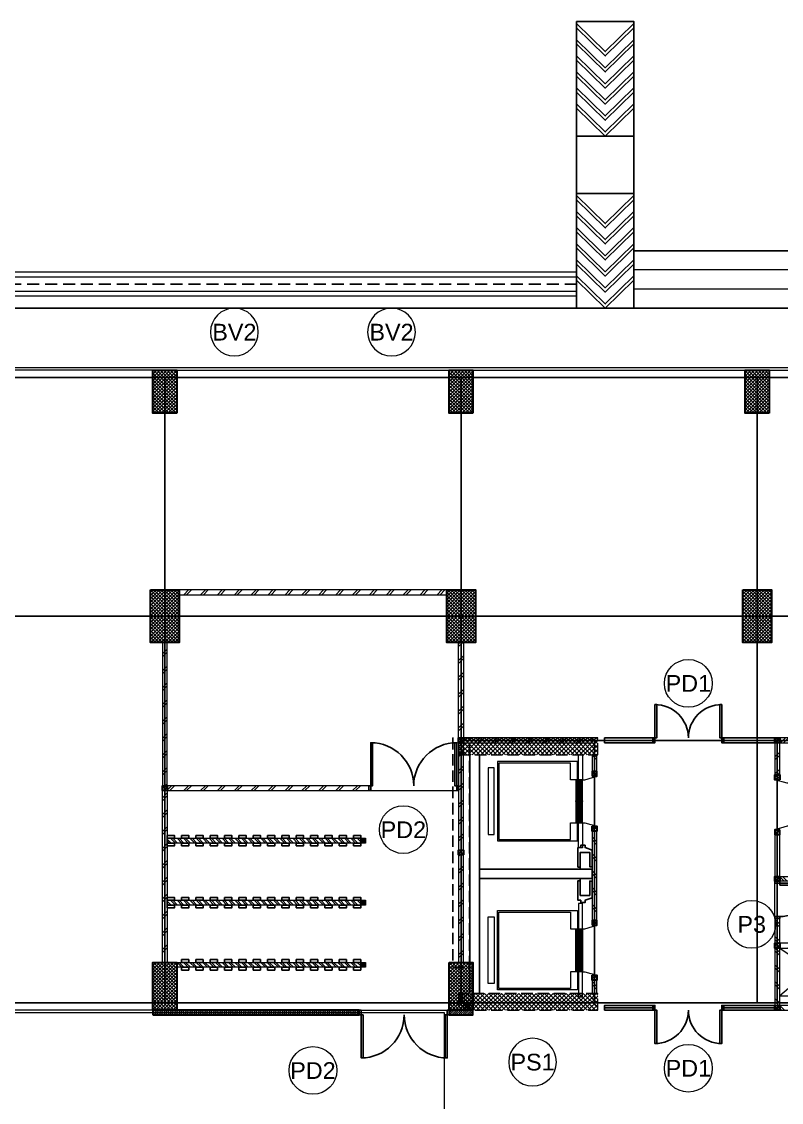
# Model space of a CAD drawing. Header units: millimetres. Extents: x -108 to 357, y -17 to 192.
# Drawn here: x 14.6 to 30.5, y 40.82 to 63.45 of the extents above; entities that cross this region are included whole.
import ezdxf
from ezdxf.enums import TextEntityAlignment as Align

# ---------------------------------------------------------------- set-up
doc = ezdxf.new("R2010")
doc.units = ezdxf.units.MM
doc.linetypes.add('$0$HIDDEN', pattern=[0.375, 0.25, -0.125])
doc.linetypes.add('ACAD_ISO02W100', pattern=[15, 12, -3])
doc.layers.get('defpoints').update_dxf_attribs({"color": 1})
for name, color, linetype in [('AR_BETON', 150, 'Continuous'), ('Kusen', 30, 'Continuous'), ('LANTAI', 57, 'Continuous'), ('pvc', 12, 'Continuous')]:
    doc.layers.add(name, color=color, linetype=linetype)
for name, color, linetype, lineweight in [('ars', 11, 'Continuous', 0), ('ars @ 1', 11, 'Continuous', 0), ('ARSIR @ 1', 31, 'Continuous', 5), ('ARSIR KOLOM @ 1', 8, 'Continuous', 13), ('DINDING', 71, 'Continuous', 20), ('KACA', 151, 'Continuous', 5), ('KOL', 1, 'Continuous', 30), ('KOLOM', 4, 'Continuous', 9), ('lan', 7, 'Continuous', 15), ('LIFT', 15, 'Continuous', 15), ('NOT', 7, 'Continuous', 20), ('SANITAIR', 15, 'Continuous', 9), ('tem', 5, 'Continuous', 20), ('u', 6, 'Continuous', 20)]:
    doc.layers.add(name, color=color, linetype=linetype, lineweight=lineweight)
doc.layers.add('as', color=1, linetype='Continuous', plot=False)
doc.layers.add('POLYLINE TPAK', color=4, linetype='Continuous', lineweight=20, plot=False)
doc.styles.add('S', font='simplex', dxfattribs={"width": 0.75})
doc.styles.get("Standard").update_dxf_attribs({"font": 'arial.ttf'})
pattern_1 = [(45, (0, -5), (-0.03535534, 0.03535534), []), (135, (0, -5), (-0.03535534, -0.03535534), [])]

# ---------------------------------------------------------------- blocks, each defined once
blk = doc.blocks.new('NAV')
blk.add_circle((0, -0.4), 0.4)
at = {"style": 'S', "width": 0.75, "flags": 4}
blk.add_attdef('AV', text='', height=0.3, dxfattribs=at).set_placement((0, -0.4), align=Align.MIDDLE)
blk = doc.blocks.new('k1')
at = {"layer": 'ars'}
h = blk.add_hatch(dxfattribs=at)
h.set_pattern_fill('_USER', color=256, scale=0.05, angle=45, double=1, pattern_type=0)
h.set_pattern_definition(pattern_1)
h.paths.add_polyline_path([(-0.3, -0.55), (0.3, -0.55), (0.3, 0.55), (-0.3, 0.55)])
at = {"layer": 'KOL'}
blk.add_lwpolyline([(-0.3, -0.55), (0.3, -0.55), (0.3, 0.55), (-0.3, 0.55)], close=True, dxfattribs=at)
blk = doc.blocks.new('k2')
at = {"layer": 'ars'}
h = blk.add_hatch(dxfattribs=at)
h.set_pattern_fill('_USER', color=256, scale=0.05, angle=45, double=1, pattern_type=0)
h.set_pattern_definition(pattern_1)
h.paths.add_polyline_path([(-0.25, -0.5), (0.25, -0.5), (0.25, 0.5), (-0.25, 0.5)])
at = {"layer": 'KOL'}
blk.add_lwpolyline([(-0.25, -0.5), (0.25, -0.5), (0.25, 0.5), (-0.25, 0.5)], close=True, dxfattribs=at)
blk = doc.blocks.new('k3')
at = {"layer": 'ars'}
h = blk.add_hatch(dxfattribs=at)
h.set_pattern_fill('_USER', color=256, scale=0.05, angle=45, double=1, pattern_type=0)
h.set_pattern_definition([(45, (0, -5.05), (-0.03535534, 0.03535534), []), (135, (0, -5.05), (-0.03535534, -0.03535534), [])])
h.paths.add_polyline_path([(-0.25, -0.45), (0.25, -0.45), (0.25, 0.45), (-0.25, 0.45)])
at = {"layer": 'KOL'}
blk.add_lwpolyline([(-0.25, -0.45), (0.25, -0.45), (0.25, 0.45), (-0.25, 0.45)], close=True, dxfattribs=at)
blk = doc.blocks.new('P-70-DOBLE')
at = {"layer": 'Kusen'}
for points in [[(102.301, -17.94), (102.341, -17.94), (102.341, -18.04), (102.301, -18.04)], [(102.341, -18.04), (102.381, -18.04), (102.381, -18.74), (102.341, -18.74)], [(103.741, -18.04), (103.701, -18.04), (103.701, -18.74), (103.741, -18.74)], [(103.781, -17.94), (103.741, -17.94), (103.741, -18.04), (103.781, -18.04)]]:
    blk.add_lwpolyline(points, close=True, dxfattribs=at)
for centre, start, end in [((102.341, -18.04), 270, 360), ((103.741, -18.04), 180, 270)]:
    blk.add_arc(centre, 0.7, start, end, dxfattribs=at)
blk = doc.blocks.new('K 10.10')
at = {"layer": 'ars'}
h = blk.add_hatch(dxfattribs=at)
h.set_pattern_fill('_USER', color=256, scale=0.05, angle=45, double=1, pattern_type=0)
h.set_pattern_definition([(45, (0, 0), (-0.035355339, 0.035355339), []), (135, (0, 0), (-0.035355339, -0.035355339), [])])
h.paths.add_polyline_path([(1560.538, 1380.407), (1560.638, 1380.407), (1560.638, 1380.507), (1560.538, 1380.507)])
at = {"layer": 'KOL'}
blk.add_lwpolyline([(1560.538, 1380.407), (1560.638, 1380.407), (1560.638, 1380.507), (1560.538, 1380.507)], close=True, dxfattribs=at)
blk = doc.blocks.new('KLOPRAK-10')
at = {"layer": 'ARSIR KOLOM @ 1'}
blk.add_hatch(color=256, dxfattribs=at).paths.add_polyline_path([(390.015, -20.575), (390.115, -20.575), (390.115, -20.475), (390.015, -20.475)])
at = {"layer": 'as'}
blk.add_line((390.115, -20.475), (390.015, -20.575), dxfattribs=at)
blk.add_lwpolyline([(390.015, -20.475), (390.115, -20.575)], dxfattribs=at)
at = {"layer": 'KOLOM'}
blk.add_lwpolyline([(390.015, -20.575), (390.115, -20.575), (390.115, -20.475), (390.015, -20.475)], close=True, dxfattribs=at)
blk = doc.blocks.new('LIFT PENUMPANG')
at = {"layer": 'LIFT'}
for points in [[(-0.705, 1.955), (-0.705, 1.83), (0.695, 1.83), (0.695, 1.955)], [(-0.835, 1.765), (-0.835, 0.085), (0.825, 0.085), (0.825, 1.765)], [(-0.805, 1.735), (-0.805, 0.235), (-0.455, 0.235), (-0.455, 0.085), (0.445, 0.085), (0.445, 0.235), (0.795, 0.235), (0.795, 1.735)], [(-0.455, 0.085), (0.445, 0.085), (0.445, 0.125), (-0.455, 0.125)], [(-0.455, 0.105), (0.445, 0.105), (0.445, 0.125), (-0.455, 0.125)], [(-0.455, 0.025), (0.445, 0.025), (0.445, 0.065), (-0.455, 0.065)], [(-0.455, 0.045), (0.445, 0.045), (0.445, 0.065), (-0.455, 0.065)], [(-0.455, -0.02), (0.445, -0.02), (0.445, 0.02), (-0.455, 0.02)], [(-0.455, 0), (0.445, 0), (0.445, 0.02), (-0.455, 0.02)], [(-0.01, 0.125), (0, 0.125), (0, 0.085), (-0.01, 0.085)], [(-0.01, 0.065), (0, 0.065), (0, 0.025), (-0.01, 0.025)], [(-0.01, 0.02), (0, 0.02), (0, -0.02), (-0.01, -0.02)]]:
    blk.add_lwpolyline(points, close=True, dxfattribs=at)
for points in [[(-0.455, -0.02), (-0.98, -0.02), (-0.98, 0.065), (0.97, 0.065), (0.97, -0.02), (0.445, -0.02)], [(-0.455, -0.02), (-0.455, -0.065), (-0.53, -0.32)], [(0.445, -0.02), (0.445, -0.065), (0.52, -0.32)]]:
    blk.add_lwpolyline(points, dxfattribs=at)
at = {"layer": 'KOLOM', "extrusion": (0, 0, -1), "zscale": -1, "rotation": 270}
blk.add_blockref('K 10.10', (-1379.877, 1560.318), dxfattribs=at)
at = {"layer": 'KOLOM', "extrusion": (0, 0, -1), "xscale": -1, "zscale": -1, "rotation": 90}
blk.add_blockref('K 10.10', (1379.887, 1560.318), dxfattribs=at)
blk = doc.blocks.new('P.60')
at = {"layer": 'Kusen'}
for points in [[(1472.835, 997.535), (1472.875, 997.535), (1472.875, 997.435), (1472.835, 997.435)], [(1472.875, 996.885), (1472.915, 996.885), (1472.915, 997.435), (1472.875, 997.435)], [(1473.475, 997.535), (1473.515, 997.535), (1473.515, 997.435), (1473.475, 997.435)]]:
    blk.add_lwpolyline(points, close=True, dxfattribs=at)
blk.add_arc((1472.895, 997.466), 0.581, 268.0266, 356.9943, dxfattribs=at)
blk = doc.blocks.new('LIFT TENGAH')
at = {"layer": 'ars'}
h = blk.add_hatch(dxfattribs=at)
h.set_pattern_fill('TEMBOK', color=256, scale=0.25)
h.set_pattern_definition([(45, (1.7978, -8.52464), (-0.1767767, 0.1767767), []), (45, (1.8603, -8.52464), (-0.1767767, 0.1767767), [])])
h.paths.add_polyline_path([(4.185, 5.6), (3.81, 5.6), (3.81, 5.7), (4.185, 5.7)])
h = blk.add_hatch(dxfattribs=at)
h.set_pattern_fill('TEMBOK', color=256, scale=0.25)
h.set_pattern_definition([(45, (3.0728, -8.52464), (-0.1767767, 0.1767767), []), (45, (3.1353, -8.52464), (-0.1767767, 0.1767767), [])])
h.paths.add_polyline_path([(5.395, 5.6), (5.085, 5.6), (5.085, 5.7), (5.395, 5.7)])
h = blk.add_hatch(dxfattribs=at)
h.set_pattern_fill('TEMBOK', color=256, scale=0.25)
h.set_pattern_definition([(45, (3.9628, -8.52464), (-0.1767767, 0.1767767), []), (45, (4.0253, -8.52464), (-0.1767767, 0.1767767), [])])
h.paths.add_polyline_path([(6.285, 5.6), (6.075, 5.6), (6.075, 5.7), (6.285, 5.7)])
h = blk.add_hatch(dxfattribs=at)
h.set_pattern_fill('TEMBOK', color=256, scale=0.25)
h.set_pattern_definition([(45, (25.7678, -10.47464), (-0.1767767, 0.1767767), []), (45, (25.8303, -10.47464), (-0.1767767, 0.1767767), [])])
h.paths.add_polyline_path([(-0.115, 5.07), (-0.015, 5.07), (-0.015, 5.6), (-0.115, 5.6)])
h = blk.add_hatch(dxfattribs=at)
h.set_pattern_fill('TEMBOK', color=256, scale=0.25)
h.set_pattern_definition([(45, (29.5928, -10.47464), (-0.1767767, 0.1767767), []), (45, (29.6553, -10.47464), (-0.1767767, 0.1767767), [])])
h.paths.add_polyline_path([(3.71, 4.4), (3.81, 4.4), (3.81, 5.6), (3.71, 5.6)])
h = blk.add_hatch(dxfattribs=at)
h.set_pattern_fill('TEMBOK', color=256, scale=0.25)
h.set_pattern_definition([(45, (-33.865, -7.775), (-0.1767767, 0.1767767), []), (45, (-33.8025, -7.775), (-0.1767767, 0.1767767), [])])
h.paths.add_polyline_path([(6.285, 5.6), (6.385, 5.6), (6.385, 5.1), (6.285, 5.1)])
h = blk.add_hatch(dxfattribs=at)
h.set_pattern_fill('TEMBOK', color=256, scale=0.25)
h.set_pattern_definition([(45, (30.8678, -10.87464), (-0.1767767, 0.1767767), []), (45, (30.9303, -10.87464), (-0.1767767, 0.1767767), [])])
h.paths.add_polyline_path([(4.985, 4.4), (5.085, 4.4), (5.085, 5.2), (4.985, 5.2)])
h = blk.add_hatch(dxfattribs=at)
h.set_pattern_fill('TEMBOK', color=256, scale=0.25)
h.set_pattern_definition([(45, (-0.87266, -7.475), (-0.1767767, 0.1767767), []), (45, (-0.81016, -7.475), (-0.1767767, 0.1767767), [])])
h.paths.add_polyline_path([(6.385, 3.2), (6.385, 5), (6.285, 5), (6.285, 3.2)])
h = blk.add_hatch(dxfattribs=at)
h.set_pattern_fill('TEMBOK', color=256, scale=0.25)
h.set_pattern_definition([(45, (29.5928, -11.77464), (-0.1767767, 0.1767767), []), (45, (29.6553, -11.77464), (-0.1767767, 0.1767767), [])])
h.paths.add_polyline_path([(3.71, 3.78), (3.81, 3.78), (3.81, 4.3), (3.71, 4.3)])
h = blk.add_hatch(dxfattribs=at)
h.set_pattern_fill('TEMBOK', color=256, scale=0.25)
h.set_pattern_definition([(315, (-4.09, 47.955), (-0.1767767, -0.1767767), []), (315, (-4.0275, 47.955), (-0.1767767, -0.1767767), [])])
h.paths.add_polyline_path([(3.81, 4.4), (3.81, 4.3), (4.305, 4.3), (4.305, 4.4)])
h = blk.add_hatch(dxfattribs=at)
h.set_pattern_fill('TEMBOK', color=256, scale=0.25)
h.set_pattern_definition([(315, (-2.11, 47.955), (-0.1767767, -0.1767767), []), (315, (-2.0475, 47.955), (-0.1767767, -0.1767767), [])])
h.paths.add_polyline_path([(6.285, 4.3), (5.085, 4.3), (5.085, 4.4), (6.285, 4.4)])
h = blk.add_hatch(dxfattribs=at)
h.set_pattern_fill('TEMBOK', color=256, scale=0.25)
h.set_pattern_definition([(45, (25.7678, -13.14964), (-0.1767767, 0.1767767), []), (45, (25.8303, -13.14964), (-0.1767767, 0.1767767), [])])
h.paths.add_polyline_path([(-0.115, 1.875), (-0.015, 1.875), (-0.015, 3.82), (-0.115, 3.82)])
h = blk.add_hatch(dxfattribs=at)
h.set_pattern_fill('TEMBOK', color=256, scale=0.25)
h.set_pattern_definition([(45, (25.7678, -14.92464), (-0.1767767, 0.1767767), []), (45, (25.8303, -14.92464), (-0.1767767, 0.1767767), [])])
h.paths.add_polyline_path([(-0.115, 0.35), (-0.015, 0.35), (-0.015, 0.625), (-0.115, 0.625)])
at = {"layer": 'ars @ 1'}
h = blk.add_hatch(dxfattribs=at)
h.set_pattern_fill('TEMBOK', color=256, scale=0.25)
h.set_pattern_definition([(45, (1555.54661, -439.5552), (-0.176776695, 0.176776695), []), (45, (1555.60911, -439.5552), (-0.176776695, 0.176776695), [])])
h.paths.add_polyline_path([(3.81, 3), (3.81, 2.9), (6.285, 2.9), (6.285, 3)])
h = blk.add_hatch(dxfattribs=at)
h.set_pattern_fill('TEMBOK', color=256, scale=0.25)
h.set_pattern_definition([(45, (1555.45412, -401.6752), (-0.176776695, 0.176776695), []), (45, (1555.51662, -401.6752), (-0.176776695, 0.176776695), [])])
h.paths.add_polyline_path([(6.285, 0.1), (6.385, 0.1), (6.385, 2.4), (6.285, 2.4)])
h = blk.add_hatch(dxfattribs=at)
h.set_pattern_fill('TEMBOK', color=256, scale=0.25)
h.set_pattern_definition([(315, (1555.01661, 442.5552), (-0.176776695, -0.176776695), []), (315, (1555.07911, 442.5552), (-0.176776695, -0.176776695), [])])
h.paths.add_polyline_path([(3.81, 0.1), (3.71, 0.1), (3.71, 0.775), (3.81, 0.775)])
h = blk.add_hatch(dxfattribs=at)
h.set_pattern_fill('TEMBOK', color=256, scale=0.25)
h.set_pattern_definition([(315, (1555.54661, 442.5552), (-0.176776695, -0.176776695), []), (315, (1555.60911, 442.5552), (-0.176776695, -0.176776695), [])])
h.paths.add_polyline_path([(4.088, 0), (4.088, 0.1), (3.81, 0.1), (3.81, 0)])
at = {"layer": 'KOLOM'}
h = blk.add_hatch(dxfattribs=at)
h.set_pattern_fill('ANSI37', color=256, scale=0.02, style=0)
h.set_pattern_definition([(45, (244.1281, -148.2583), (-0.04490128, 0.04490128), []), (135, (244.1281, -148.2583), (-0.04490128, -0.04490128), [])])
h.paths.add_polyline_path([(0, 5.35), (0, 5.7), (-2.91, 5.7), (-2.91, 5.35)])
h = blk.add_hatch(dxfattribs=at)
h.set_pattern_fill('ANSI37', color=256, scale=0.02, style=0)
h.set_pattern_definition([(45, (244.1281, -153.6083), (-0.04490128, 0.04490128), []), (135, (244.1281, -153.6083), (-0.04490128, -0.04490128), [])])
h.paths.add_polyline_path([(0, 0), (0, 0.35), (-2.91, 0.35), (-2.91, 0)])
h = blk.add_hatch(dxfattribs=at)
h.set_pattern_fill('ANSI37', color=256, scale=0.02, style=0)
h.set_pattern_definition([(45, (250.513103, -153.6083), (-0.04490128, 0.04490128), []), (135, (250.513103, -153.6083), (-0.04490128, -0.04490128), [])])
h.paths.add_polyline_path([(4.088, 0.35), (4.088, 0), (6.385, 0), (6.385, 0.35)])
for p, q in [((5.995, 5.7), (5.435, 5.7)), ((6.035, 5.6), (5.435, 5.6)), ((4.985, 4.4), (3.81, 5.4)), ((3.81, 4.4), (4.985, 5.2))]:
    blk.add_line(p, q)
for points in [[(3.81, 5.4), (4.185, 5.4)], [(6.285, 5.4), (5.047, 4.4)], [(5.085, 5.4), (6.285, 5.4)], [(5.085, 5.4), (6.285, 4.4)]]:
    blk.add_lwpolyline(points)
at = {"layer": 'AR_BETON'}
for p, q in [((-2.675, 5.35), (-2.675, 0.35)), ((-2.475, 5.35), (-2.475, 0.35))]:
    blk.add_line(p, q, dxfattribs=at)
for points in [[(-0.365, 2.991), (-0.365, 3.297), (-0.165, 3.297), (-0.165, 2.997), (-0.115, 2.997), (-0.115, 3.347), (-0.265, 3.397), (-0.265, 3.447), (-0.355, 3.447), (-0.355, 3.397), (-0.415, 3.397), (-0.415, 2.991), (-0.365, 2.991)], [(-0.365, 3.297), (-0.365, 2.945)], [(-0.365, 2.397), (-0.365, 2.75)], [(-0.365, 2.704), (-0.365, 2.397), (-0.165, 2.397), (-0.165, 2.697), (-0.115, 2.697), (-0.115, 2.347), (-0.265, 2.297), (-0.265, 2.247), (-0.355, 2.247), (-0.355, 2.297), (-0.415, 2.297), (-0.415, 2.704), (-0.365, 2.704)]]:
    blk.add_lwpolyline(points, dxfattribs=at)
blk.add_lwpolyline([(-2.475, 2.75), (-0.115, 2.75), (-0.115, 2.945), (-2.475, 2.945)], close=True, dxfattribs=at)
at = {"layer": 'ars'}
for p, q in [((6.412, 4.25), (6.385, 4.25)), ((6.412, 4.25), (6.385, 4.25)), ((6.425, 0.144), (6.425, 4.225)), ((6.488, 0.206), (6.488, 4.225)), ((6.425, 3.95), (6.385, 3.95)), ((6.425, 3.65), (6.385, 3.65)), ((6.425, 3.35), (6.385, 3.35)), ((6.425, 3.05), (6.385, 3.05)), ((6.425, 2.75), (6.385, 2.75)), ((6.425, 2.45), (6.385, 2.45)), ((6.425, 2.15), (6.385, 2.15)), ((6.425, 1.85), (6.385, 1.85))]:
    blk.add_line(p, q, dxfattribs=at)
for radius, start, end in [(0.0512, 307.5719, 232.4281), (0.0312, 0, 180)]:
    blk.add_arc((6.456, 4.225), radius, start, end, dxfattribs=at)
at = {"layer": 'as'}
for p, q in [((-0.065, 0.05), (-0.065, 5.55)), ((3.76, 0.05), (3.76, 5.55))]:
    blk.add_line(p, q, dxfattribs=at)
at = {"layer": 'defpoints', "color": 2, "linetype": 'ACAD_ISO02W100', "ltscale": 0.02}
blk.add_lwpolyline([(-3.035, 4.8), (-2.685, 4.8), (-2.685, 0), (-3.035, 0)], close=True, dxfattribs=at)
at = {"layer": 'KOLOM', "linetype": 'ACAD_ISO02W100', "ltscale": 0.02}
for points in [[(-2.91, 5.7), (0, 5.7), (0, 5.35), (-2.91, 5.35)], [(-2.91, 0.35), (0, 0.35), (0, 0), (-2.91, 0)], [(4.088, 0.35), (6.385, 0.35), (6.385, 0), (4.088, 0)]]:
    blk.add_lwpolyline(points, close=True, dxfattribs=at)
at = {"layer": 'Kusen'}
for points in [[(3.71, 3.78), (3.71, 3.74), (3.81, 3.74), (3.81, 3.78)], [(3.71, 3.04), (3.71, 3), (3.81, 3), (3.81, 3.04)], [(3.81, 3.08), (3.81, 3.04), (4.51, 3.04), (4.51, 3.08)]]:
    blk.add_lwpolyline(points, close=True, dxfattribs=at)
blk.add_arc((3.81, 3.04), 0.7, 0, 90, dxfattribs=at)
at = {"layer": 'lan'}
for p, q in [((6.425, 4.15), (6.385, 4.15)), ((6.425, 3.85), (6.385, 3.85)), ((3.71, 3.74), (3.71, 3.04)), ((6.425, 3.55), (6.385, 3.55)), ((6.425, 3.25), (6.385, 3.25)), ((6.425, 2.95), (6.385, 2.95)), ((6.425, 2.65), (6.385, 2.65)), ((6.425, 2.35), (6.385, 2.35)), ((6.425, 2.05), (6.385, 2.05)), ((6.425, 1.75), (6.385, 1.75))]:
    blk.add_line(p, q, dxfattribs=at)
at = {"layer": 'tem'}
for points in [[(4.185, 5.6), (3.81, 5.6), (3.81, 5.7), (4.185, 5.7)], [(5.395, 5.6), (5.085, 5.6), (5.085, 5.7), (5.395, 5.7)], [(6.285, 5.6), (6.075, 5.6), (6.075, 5.7), (6.285, 5.7)], [(3.81, 4.4), (3.71, 4.4), (3.71, 5.6), (3.81, 5.6)], [(6.385, 4.4), (6.385, 5.6), (6.285, 5.6), (6.285, 4.4)], [(-0.015, 5.07), (-0.115, 5.07), (-0.115, 5.35), (-0.015, 5.35)], [(5.085, 4.4), (4.985, 4.4), (4.985, 5.2), (5.085, 5.2)], [(3.81, 3.78), (3.71, 3.78), (3.71, 4.3), (3.81, 4.3)], [(4.305, 4.3), (3.81, 4.3), (3.81, 4.4), (4.305, 4.4)], [(4.345, 4.4), (4.945, 4.4), (4.945, 4.3), (4.345, 4.3)], [(6.285, 4.3), (5.085, 4.3), (5.085, 4.4), (6.285, 4.4)], [(6.385, 3), (6.385, 4.3), (6.285, 4.3), (6.285, 3)], [(-0.015, 1.875), (-0.115, 1.875), (-0.115, 3.82), (-0.015, 3.82)], [(3.81, 3), (3.81, 2.9), (6.285, 2.9), (6.285, 3)], [(3.81, 2.025), (3.71, 2.025), (3.71, 2.9), (3.81, 2.9)], [(6.285, 0.35), (6.385, 0.35), (6.385, 2.9), (6.285, 2.9)], [(-0.015, 0.35), (-0.115, 0.35), (-0.115, 0.7), (-0.015, 0.7)], [(3.81, 0.1), (3.71, 0.1), (3.71, 0.775), (3.81, 0.775)], [(3.81, 0), (3.81, 0.1), (4.088, 0.1), (4.088, 0)]]:
    blk.add_lwpolyline(points, close=True, dxfattribs=at)
for p, rotation in [((-0.335, 4.45), 90), ((4.03, 1.395), 270)]:
    blk.add_blockref('LIFT PENUMPANG', p, dxfattribs=dict(rotation=rotation))
at = {"xscale": -1, "rotation": 90}
blk.add_blockref('LIFT PENUMPANG', (-0.335, 1.32), dxfattribs=at)
at = {"layer": 'KOLOM', "extrusion": (0, 0, -1), "xscale": -1, "zscale": -1, "rotation": 180}
for p in [(-1564.348, 1386.107), (-1566.923, 1386.107), (-1564.348, 1384.807), (-1565.623, 1384.807), (-1566.923, 1384.807), (-1564.348, 1383.407), (-1566.923, 1383.407), (-1564.348, 1380.507)]:
    blk.add_blockref('K 10.10', p, dxfattribs=at)
at = {"layer": 'Kusen', "rotation": 180}
blk.add_blockref('P.60', (1478.91, 1003.135), dxfattribs=at)
at = {"layer": 'Kusen', "xscale": -1}
blk.add_blockref('P.60', (1477.82, -993.135), dxfattribs=at)
blk = doc.blocks.new('A-DAS')
at = {"layer": 'ars'}
h = blk.add_hatch(dxfattribs=at)
h.set_pattern_fill('TEMBOK', color=256, scale=0.25)
h.set_pattern_definition([(45, (-13, -1.555), (-0.1767767, 0.1767767), []), (45, (-12.9375, -1.555), (-0.1767767, 0.1767767), [])])
h.paths.add_polyline_path([(-13.05, 50.1), (-12.95, 50.1), (-12.95, 53.1), (-13.05, 53.1)])
h = blk.add_hatch(dxfattribs=at)
h.set_pattern_fill('TEMBOK', color=256, scale=0.25)
h.set_pattern_definition([(45, (-81.2, 4.52), (-0.1767767, 0.1767767), []), (45, (-81.1375, 4.52), (-0.1767767, 0.1767767), [])])
h.paths.add_polyline_path([(-6.75, 53.1), (-6.85, 53.1), (-6.85, 51.1), (-6.75, 51.1)])
h = blk.add_hatch(dxfattribs=at)
h.set_pattern_fill('TEMBOK', color=256, scale=0.25)
h.set_pattern_definition([(45, (-14.2027, 1.325), (-0.1767767, 0.1767767), []), (45, (-14.1402, 1.325), (-0.1767767, 0.1767767), [])])
h.paths.add_polyline_path([(-6.85, 51), (-6.75, 51), (-6.75, 48.75), (-6.85, 48.75)])
h = blk.add_hatch(dxfattribs=at)
h.set_pattern_fill('TEMBOK', color=256, scale=0.25)
h.set_pattern_definition([(45, (-13, -4.9175), (-0.1767767, 0.1767767), []), (45, (-12.9375, -4.9175), (-0.1767767, 0.1767767), [])])
h.paths.add_polyline_path([(-13.05, 46.4), (-12.95, 46.4), (-12.95, 50), (-13.05, 50)])
h = blk.add_hatch(dxfattribs=at)
h.set_pattern_fill('TEMBOK', color=256, scale=0.25)
h.set_pattern_definition([(45, (-14.2027, 3.125), (-0.1767767, 0.1767767), []), (45, (-14.1402, 3.125), (-0.1767767, 0.1767767), [])])
h.paths.add_polyline_path([(-6.85, 48.65), (-6.75, 48.65), (-6.75, 46.4), (-6.85, 46.4)])
h = blk.add_hatch(dxfattribs=at)
h.set_pattern_fill('ANSI31', color=256, scale=0.01, style=0)
h.set_pattern_definition([(45, (-28.55, 45.3), (-0.02245064, 0.02245064), [])])
h.paths.add_polyline_path([(-13.25, 45.3), (-8.93, 45.3), (-8.93, 45.4), (-13.25, 45.4)])
h = blk.add_hatch(dxfattribs=at)
h.set_pattern_fill('ANSI31', color=256, scale=0.01, style=0)
h.set_pattern_definition([(45, (-24.26, 45.3), (-0.02245064, 0.02245064), [])])
h.paths.add_polyline_path([(-7.05, 45.3), (-6.55, 45.3), (-6.55, 45.4), (-7.05, 45.4)])
at = {"layer": 'ars @ 1'}
h = blk.add_hatch(dxfattribs=at)
h.set_pattern_fill('TEMBOK', color=256, scale=0.25)
h.set_pattern_definition([(45, (1576.81912, -340.63282), (-0.176776695, 0.176776695), []), (45, (1576.88162, -340.63282), (-0.176776695, 0.176776695), [])])
h.paths.add_polyline_path([(-7.1, 54.2), (-7.1, 54.1), (-12.7, 54.1), (-12.7, 54.2)])
h = blk.add_hatch(dxfattribs=at)
h.set_pattern_fill('TEMBOK', color=256, scale=0.25, style=0, double=1)
h.set_pattern_definition([(45, (1582.76912, -384.53282), (-0.176776695, 0.176776695), []), (45, (1582.83162, -384.53282), (-0.176776695, 0.176776695), [])])
h.paths.add_polyline_path([(-4.055, 51), (-4.055, 51.1), (-6.75, 51.1), (-6.75, 51)])
h = blk.add_hatch(dxfattribs=at)
h.set_pattern_fill('TEMBOK', color=256, scale=0.25, style=0, double=1)
h.set_pattern_definition([(45, (1576.81912, -344.73282), (-0.176776695, 0.176776695), []), (45, (1576.88162, -344.73282), (-0.176776695, 0.176776695), [])])
h.paths.add_polyline_path([(-8.73, 50.1), (-8.73, 50), (-12.95, 50), (-12.95, 50.1)])
at = {"layer": 'ARSIR @ 1'}
h = blk.add_hatch(dxfattribs=at)
h.set_pattern_fill('ANSI32', color=256, scale=0.01, style=0, double=1)
h.set_pattern_definition([(135, (-13.92567, 48.9), (-0.067352, -0.067352), []), (135, (-13.92567, 48.9449), (-0.067352, -0.067352), [])])
h.paths.add_polyline_path([(-8.9, 49), (-8.9, 48.9), (-12.95, 48.9), (-12.95, 49)])
h = blk.add_hatch(dxfattribs=at)
h.set_pattern_fill('ANSI32', color=256, scale=0.01, style=0, double=1)
h.set_pattern_definition([(135, (-13.92567, 48.9), (-0.067352, -0.067352), []), (135, (-13.92567, 48.9449), (-0.067352, -0.067352), [])])
h.paths.add_polyline_path([(-8.9, 49), (-8.9, 48.9), (-12.95, 48.9), (-12.95, 49)])
h = blk.add_hatch(dxfattribs=at)
h.set_pattern_fill('ANSI32', color=256, scale=0.01, style=0, double=1)
h.set_pattern_definition([(135, (-13.92567, 48.9), (-0.067352, -0.067352), []), (135, (-13.92567, 48.9449), (-0.067352, -0.067352), [])])
h.paths.add_polyline_path([(-8.9, 49), (-8.9, 48.9), (-12.95, 48.9), (-12.95, 49)])
h = blk.add_hatch(dxfattribs=at)
h.set_pattern_fill('ANSI32', color=256, scale=0.01, style=0, double=1)
h.set_pattern_definition([(135, (-13.92567, 47.6), (-0.067352, -0.067352), []), (135, (-13.92567, 47.6449), (-0.067352, -0.067352), [])])
h.paths.add_polyline_path([(-8.9, 47.7), (-8.9, 47.6), (-12.95, 47.6), (-12.95, 47.7)])
h = blk.add_hatch(dxfattribs=at)
h.set_pattern_fill('ANSI32', color=256, scale=0.01, style=0, double=1)
h.set_pattern_definition([(135, (-13.92567, 47.6), (-0.067352, -0.067352), []), (135, (-13.92567, 47.6449), (-0.067352, -0.067352), [])])
h.paths.add_polyline_path([(-8.9, 47.7), (-8.9, 47.6), (-12.95, 47.6), (-12.95, 47.7)])
h = blk.add_hatch(dxfattribs=at)
h.set_pattern_fill('ANSI32', color=256, scale=0.01, style=0, double=1)
h.set_pattern_definition([(135, (-13.92567, 47.6), (-0.067352, -0.067352), []), (135, (-13.92567, 47.6449), (-0.067352, -0.067352), [])])
h.paths.add_polyline_path([(-8.9, 47.7), (-8.9, 47.6), (-12.95, 47.6), (-12.95, 47.7)])
h = blk.add_hatch(dxfattribs=at)
h.set_pattern_fill('ANSI32', color=256, scale=0.01, style=0, double=1)
h.set_pattern_definition([(135, (-13.92567, 46.3), (-0.067352, -0.067352), []), (135, (-13.92567, 46.3449), (-0.067352, -0.067352), [])])
h.paths.add_polyline_path([(-8.9, 46.4), (-8.9, 46.3), (-12.75, 46.3), (-12.75, 46.4)])
h = blk.add_hatch(dxfattribs=at)
h.set_pattern_fill('ANSI32', color=256, scale=0.01, style=0, double=1)
h.set_pattern_definition([(135, (-13.92567, 46.3), (-0.067352, -0.067352), []), (135, (-13.92567, 46.3449), (-0.067352, -0.067352), [])])
h.paths.add_polyline_path([(-8.9, 46.4), (-8.9, 46.3), (-12.75, 46.3), (-12.75, 46.4)])
h = blk.add_hatch(dxfattribs=at)
h.set_pattern_fill('ANSI32', color=256, scale=0.01, style=0, double=1)
h.set_pattern_definition([(135, (-13.92567, 46.3), (-0.067352, -0.067352), []), (135, (-13.92567, 46.3449), (-0.067352, -0.067352), [])])
h.paths.add_polyline_path([(-8.9, 46.4), (-8.9, 46.3), (-12.75, 46.3), (-12.75, 46.4)])
for points in [[(-3.18, 61.3), (3.21, 61.3), (3.21, 60.1)], [(24.1, 60.1), (-25.3, 60.1)]]:
    blk.add_lwpolyline(points)
at = {"layer": 'as', "linetype": '$0$HIDDEN'}
blk.add_line((-4.38, 60.6), (-37.35, 60.6), dxfattribs=at)
at = {"layer": 'as'}
for p, q in [((-37.8, 58.65), (36.6, 58.65)), ((-13, 58.65), (-13, 45.55)), ((-6.8, 58.65), (-6.8, 45.55)), ((-0.6, 58.65), (-0.6, 45.55)), ((-37.8, 53.65), (36.6, 53.65)), ((5.6, 51.05), (-6.8, 51.05)), ((-37.8, 45.55), (36.6, 45.55))]:
    blk.add_line(p, q, dxfattribs=at)
at = {"layer": 'DINDING'}
for points in [[(-8.9, 49), (-8.9, 48.9), (-12.95, 48.9), (-12.95, 49)], [(-8.9, 49), (-8.9, 48.9), (-12.95, 48.9), (-12.95, 49)], [(-8.9, 49), (-8.9, 48.9), (-12.95, 48.9), (-12.95, 49)], [(-8.9, 47.7), (-8.9, 47.6), (-12.95, 47.6), (-12.95, 47.7)], [(-8.9, 47.7), (-8.9, 47.6), (-12.95, 47.6), (-12.95, 47.7)], [(-8.9, 47.7), (-8.9, 47.6), (-12.95, 47.6), (-12.95, 47.7)], [(-8.9, 46.4), (-8.9, 46.3), (-12.75, 46.3), (-12.75, 46.4)], [(-8.9, 46.4), (-8.9, 46.3), (-12.75, 46.3), (-12.75, 46.4)], [(-8.9, 46.4), (-8.9, 46.3), (-12.75, 46.3), (-12.75, 46.4)]]:
    blk.add_lwpolyline(points, close=True, dxfattribs=at)
at = {"layer": 'KACA'}
for points in [[(-3.805, 51.053), (-2.773, 51.053), (-2.773, 51.048), (-3.805, 51.048)], [(-1.313, 51.053), (-0.16, 51.053), (-0.16, 51.048), (-1.313, 51.048)], [(-3.805, 45.447), (-2.773, 45.447), (-2.773, 45.452), (-3.805, 45.452)], [(-1.313, 45.447), (-0.16, 45.447), (-0.16, 45.452), (-1.313, 45.452)]]:
    blk.add_lwpolyline(points, close=True, dxfattribs=at)
at = {"layer": 'KOL'}
for points in [[(-13.25, 45.3), (-8.93, 45.3), (-8.93, 45.4), (-13.25, 45.4)], [(-7.05, 45.3), (-6.55, 45.3), (-6.55, 45.4), (-7.05, 45.4)]]:
    blk.add_lwpolyline(points, close=True, dxfattribs=at)
at = {"layer": 'Kusen'}
for points in [[(-8.69, 50.1), (-8.65, 50.1), (-8.65, 51), (-8.69, 51)], [(-6.89, 50.1), (-6.93, 50.1), (-6.93, 51), (-6.89, 51)], [(-2.783, 51), (-3.795, 51), (-3.795, 51.1), (-2.783, 51.1)], [(-1.303, 51), (-0.17, 51), (-0.17, 51.1), (-1.303, 51.1)], [(-8.69, 50), (-8.73, 50), (-8.73, 50.1), (-8.69, 50.1)], [(-6.85, 50), (-6.89, 50), (-6.89, 50.1), (-6.85, 50.1)], [(-2.783, 45.5), (-3.795, 45.5), (-3.795, 45.4), (-2.783, 45.4)], [(-1.303, 45.5), (-0.17, 45.5), (-0.17, 45.4), (-1.303, 45.4)], [(-8.89, 45.4), (-8.93, 45.4), (-8.93, 45.3), (-8.89, 45.3)], [(-8.89, 45.3), (-8.85, 45.3), (-8.85, 44.4), (-8.89, 44.4)], [(-7.09, 45.3), (-7.13, 45.3), (-7.13, 44.4), (-7.09, 44.4)], [(-7.05, 45.4), (-7.09, 45.4), (-7.09, 45.3), (-7.05, 45.3)]]:
    blk.add_lwpolyline(points, close=True, dxfattribs=at)
for centre, start, end in [((-8.69, 50.1), 0, 90), ((-6.89, 50.1), 90, 180), ((-8.89, 45.3), 270, 360), ((-7.09, 45.3), 180, 270)]:
    blk.add_arc(centre, 0.9, start, end, dxfattribs=at)
at = {"layer": 'lan'}
for p, q in [((3.21, 60.9), (-3.18, 60.9)), ((3.21, 60.5), (-3.18, 60.5)), ((-13.25, 58.8), (-18.95, 58.8)), ((-13.25, 58.8), (-0.85, 58.8)), ((-0.35, 58.8), (5.35, 58.8)), ((-8.69, 50), (-6.89, 50)), ((-13.25, 45.4), (-18.95, 45.4)), ((-8.89, 45.4), (-7.09, 45.4))]:
    blk.add_line(p, q, dxfattribs=at)
at = {"layer": 'LANTAI'}
for points in [[(-4.38, 63.7), (-3.18, 63.7), (-3.18, 66.1), (-4.38, 66.1)], [(-4.38, 63.7), (-3.18, 63.7), (-3.18, 62.5), (-4.38, 62.5)], [(-4.38, 60.1), (-3.18, 60.1), (-3.18, 62.5), (-4.38, 62.5)]]:
    blk.add_lwpolyline(points, close=True, dxfattribs=at)
for points in [[(-3.18, 66.058), (-3.78, 65.471), (-4.38, 66.058)], [(-3.18, 65.969), (-3.78, 65.381), (-4.38, 65.969)], [(-3.18, 65.722), (-3.78, 65.135), (-4.38, 65.722)], [(-3.18, 65.632), (-3.78, 65.045), (-4.38, 65.632)], [(-3.18, 65.386), (-3.78, 64.798), (-4.38, 65.386)], [(-3.18, 65.296), (-3.78, 64.709), (-4.38, 65.296)], [(-3.18, 65.05), (-3.78, 64.462), (-4.38, 65.05)], [(-3.18, 64.96), (-3.78, 64.372), (-4.38, 64.96)], [(-3.18, 64.714), (-3.78, 64.126), (-4.38, 64.714)], [(-3.18, 64.624), (-3.78, 64.036), (-4.38, 64.624)], [(-3.18, 64.377), (-3.78, 63.79), (-4.38, 64.377)], [(-3.18, 64.288), (-3.78, 63.7), (-4.38, 64.288)], [(-3.18, 62.458), (-3.78, 61.871), (-4.38, 62.458)], [(-3.18, 62.369), (-3.78, 61.781), (-4.38, 62.369)], [(-3.18, 62.122), (-3.78, 61.535), (-4.38, 62.122)], [(-3.18, 62.032), (-3.78, 61.445), (-4.38, 62.032)], [(-3.18, 61.786), (-3.78, 61.198), (-4.38, 61.786)], [(-3.18, 61.696), (-3.78, 61.109), (-4.38, 61.696)], [(-3.18, 61.45), (-3.78, 60.862), (-4.38, 61.45)], [(-3.18, 61.36), (-3.78, 60.772), (-4.38, 61.36)], [(-3.18, 61.114), (-3.78, 60.526), (-4.38, 61.114)], [(-3.18, 61.024), (-3.78, 60.436), (-4.38, 61.024)], [(-3.18, 60.777), (-3.78, 60.19), (-4.38, 60.777)], [(-3.18, 60.688), (-3.78, 60.1), (-4.38, 60.688)]]:
    blk.add_lwpolyline(points, dxfattribs=at)
at = {"layer": 'POLYLINE TPAK', "color": 3}
blk.add_lwpolyline([(24.15, 58.85), (-25.35, 58.85), (-25.35, 60.75), (-31.65, 60.75), (-31.65, 58.85), (-38.1, 58.85), (-38.1, 45.35), (-7.15, 45.35), (-7.15, 43.3), (-7.15, 15.95), (-38.1, 15.95), (-38.1, 2.45), (-31.65, 2.45), (-31.65, 0.55), (-25.35, 0.55), (-25.35, 2.45), (24.15, 2.45)], dxfattribs=at)
at = {"layer": 'pvc'}
for points in [[(-12.95, 49.06), (-12.8, 49.06), (-12.8, 49), (-12.95, 49)], [(-12.95, 48.84), (-12.8, 48.84), (-12.8, 48.9), (-12.95, 48.9)], [(-12.65, 49.06), (-12.5, 49.06), (-12.5, 49), (-12.65, 49)], [(-12.65, 48.84), (-12.5, 48.84), (-12.5, 48.9), (-12.65, 48.9)], [(-12.35, 49.06), (-12.2, 49.06), (-12.2, 49), (-12.35, 49)], [(-12.35, 48.84), (-12.2, 48.84), (-12.2, 48.9), (-12.35, 48.9)], [(-12.05, 49.06), (-11.9, 49.06), (-11.9, 49), (-12.05, 49)], [(-12.05, 48.84), (-11.9, 48.84), (-11.9, 48.9), (-12.05, 48.9)], [(-11.75, 49.06), (-11.6, 49.06), (-11.6, 49), (-11.75, 49)], [(-11.75, 48.84), (-11.6, 48.84), (-11.6, 48.9), (-11.75, 48.9)], [(-11.45, 49.06), (-11.3, 49.06), (-11.3, 49), (-11.45, 49)], [(-11.45, 48.84), (-11.3, 48.84), (-11.3, 48.9), (-11.45, 48.9)], [(-11.15, 49.06), (-11, 49.06), (-11, 49), (-11.15, 49)], [(-11.15, 48.84), (-11, 48.84), (-11, 48.9), (-11.15, 48.9)], [(-10.85, 49.06), (-10.7, 49.06), (-10.7, 49), (-10.85, 49)], [(-10.85, 48.84), (-10.7, 48.84), (-10.7, 48.9), (-10.85, 48.9)], [(-10.55, 49.06), (-10.4, 49.06), (-10.4, 49), (-10.55, 49)], [(-10.55, 48.84), (-10.4, 48.84), (-10.4, 48.9), (-10.55, 48.9)], [(-10.25, 49.06), (-10.1, 49.06), (-10.1, 49), (-10.25, 49)], [(-10.25, 48.84), (-10.1, 48.84), (-10.1, 48.9), (-10.25, 48.9)], [(-9.95, 49.06), (-9.8, 49.06), (-9.8, 49), (-9.95, 49)], [(-9.95, 48.84), (-9.8, 48.84), (-9.8, 48.9), (-9.95, 48.9)], [(-9.65, 49.06), (-9.5, 49.06), (-9.5, 49), (-9.65, 49)], [(-9.65, 48.84), (-9.5, 48.84), (-9.5, 48.9), (-9.65, 48.9)], [(-9.35, 49.06), (-9.2, 49.06), (-9.2, 49), (-9.35, 49)], [(-9.35, 48.84), (-9.2, 48.84), (-9.2, 48.9), (-9.35, 48.9)], [(-9.05, 49.06), (-8.9, 49.06), (-8.9, 49), (-9.05, 49)], [(-9.05, 48.84), (-8.9, 48.84), (-8.9, 48.9), (-9.05, 48.9)], [(-12.95, 47.76), (-12.8, 47.76), (-12.8, 47.7), (-12.95, 47.7)], [(-12.65, 47.76), (-12.5, 47.76), (-12.5, 47.7), (-12.65, 47.7)], [(-12.35, 47.76), (-12.2, 47.76), (-12.2, 47.7), (-12.35, 47.7)], [(-12.05, 47.76), (-11.9, 47.76), (-11.9, 47.7), (-12.05, 47.7)], [(-11.75, 47.76), (-11.6, 47.76), (-11.6, 47.7), (-11.75, 47.7)], [(-11.45, 47.76), (-11.3, 47.76), (-11.3, 47.7), (-11.45, 47.7)], [(-11.15, 47.76), (-11, 47.76), (-11, 47.7), (-11.15, 47.7)], [(-10.85, 47.76), (-10.7, 47.76), (-10.7, 47.7), (-10.85, 47.7)], [(-10.55, 47.76), (-10.4, 47.76), (-10.4, 47.7), (-10.55, 47.7)], [(-10.25, 47.76), (-10.1, 47.76), (-10.1, 47.7), (-10.25, 47.7)], [(-9.95, 47.76), (-9.8, 47.76), (-9.8, 47.7), (-9.95, 47.7)], [(-9.65, 47.76), (-9.5, 47.76), (-9.5, 47.7), (-9.65, 47.7)], [(-9.35, 47.76), (-9.2, 47.76), (-9.2, 47.7), (-9.35, 47.7)], [(-9.05, 47.76), (-8.9, 47.76), (-8.9, 47.7), (-9.05, 47.7)], [(-12.95, 47.54), (-12.8, 47.54), (-12.8, 47.6), (-12.95, 47.6)], [(-12.65, 47.54), (-12.5, 47.54), (-12.5, 47.6), (-12.65, 47.6)], [(-12.35, 47.54), (-12.2, 47.54), (-12.2, 47.6), (-12.35, 47.6)], [(-12.05, 47.54), (-11.9, 47.54), (-11.9, 47.6), (-12.05, 47.6)], [(-11.75, 47.54), (-11.6, 47.54), (-11.6, 47.6), (-11.75, 47.6)], [(-11.45, 47.54), (-11.3, 47.54), (-11.3, 47.6), (-11.45, 47.6)], [(-11.15, 47.54), (-11, 47.54), (-11, 47.6), (-11.15, 47.6)], [(-10.85, 47.54), (-10.7, 47.54), (-10.7, 47.6), (-10.85, 47.6)], [(-10.55, 47.54), (-10.4, 47.54), (-10.4, 47.6), (-10.55, 47.6)], [(-10.25, 47.54), (-10.1, 47.54), (-10.1, 47.6), (-10.25, 47.6)], [(-9.95, 47.54), (-9.8, 47.54), (-9.8, 47.6), (-9.95, 47.6)], [(-9.65, 47.54), (-9.5, 47.54), (-9.5, 47.6), (-9.65, 47.6)], [(-9.35, 47.54), (-9.2, 47.54), (-9.2, 47.6), (-9.35, 47.6)], [(-9.05, 47.54), (-8.9, 47.54), (-8.9, 47.6), (-9.05, 47.6)], [(-12.65, 46.46), (-12.5, 46.46), (-12.5, 46.4), (-12.65, 46.4)], [(-12.35, 46.46), (-12.2, 46.46), (-12.2, 46.4), (-12.35, 46.4)], [(-12.05, 46.46), (-11.9, 46.46), (-11.9, 46.4), (-12.05, 46.4)], [(-11.75, 46.46), (-11.6, 46.46), (-11.6, 46.4), (-11.75, 46.4)], [(-11.45, 46.46), (-11.3, 46.46), (-11.3, 46.4), (-11.45, 46.4)], [(-11.15, 46.46), (-11, 46.46), (-11, 46.4), (-11.15, 46.4)], [(-10.85, 46.46), (-10.7, 46.46), (-10.7, 46.4), (-10.85, 46.4)], [(-10.55, 46.46), (-10.4, 46.46), (-10.4, 46.4), (-10.55, 46.4)], [(-10.25, 46.46), (-10.1, 46.46), (-10.1, 46.4), (-10.25, 46.4)], [(-9.95, 46.46), (-9.8, 46.46), (-9.8, 46.4), (-9.95, 46.4)], [(-9.65, 46.46), (-9.5, 46.46), (-9.5, 46.4), (-9.65, 46.4)], [(-9.35, 46.46), (-9.2, 46.46), (-9.2, 46.4), (-9.35, 46.4)], [(-9.05, 46.46), (-8.9, 46.46), (-8.9, 46.4), (-9.05, 46.4)], [(-12.65, 46.24), (-12.5, 46.24), (-12.5, 46.3), (-12.65, 46.3)], [(-12.35, 46.24), (-12.2, 46.24), (-12.2, 46.3), (-12.35, 46.3)], [(-12.05, 46.24), (-11.9, 46.24), (-11.9, 46.3), (-12.05, 46.3)], [(-11.75, 46.24), (-11.6, 46.24), (-11.6, 46.3), (-11.75, 46.3)], [(-11.45, 46.24), (-11.3, 46.24), (-11.3, 46.3), (-11.45, 46.3)], [(-11.15, 46.24), (-11, 46.24), (-11, 46.3), (-11.15, 46.3)], [(-10.85, 46.24), (-10.7, 46.24), (-10.7, 46.3), (-10.85, 46.3)], [(-10.55, 46.24), (-10.4, 46.24), (-10.4, 46.3), (-10.55, 46.3)], [(-10.25, 46.24), (-10.1, 46.24), (-10.1, 46.3), (-10.25, 46.3)], [(-9.95, 46.24), (-9.8, 46.24), (-9.8, 46.3), (-9.95, 46.3)], [(-9.65, 46.24), (-9.5, 46.24), (-9.5, 46.3), (-9.65, 46.3)], [(-9.35, 46.24), (-9.2, 46.24), (-9.2, 46.3), (-9.35, 46.3)], [(-9.05, 46.24), (-8.9, 46.24), (-8.9, 46.3), (-9.05, 46.3)]]:
    blk.add_lwpolyline(points, close=True, dxfattribs=at)
at = {"layer": 'SANITAIR'}
blk.add_lwpolyline([(-4.38, 60.85), (-24.5, 60.85), (-24.5, 61.6), (-32.5, 61.6), (-32.5, 60.85), (-37.35, 60.85)], dxfattribs=at)
for points in [[(-4.38, 60.75), (-24.6, 60.75), (-24.6, 61.5), (-32.4, 61.5), (-32.4, 60.75), (-37.35, 60.75, 0.414214), (-40, 58.1), (-40, 42.05), (-31.922, 42.05)], [(-4.38, 60.45), (-24.9, 60.45), (-24.9, 61.2), (-32.1, 61.2), (-32.1, 60.45), (-37.35, 60.45, 0.414214), (-39.7, 58.1), (-39.7, 42.35), (-31.922, 42.35)], [(-4.38, 60.35), (-25, 60.35), (-25, 61.1), (-32, 61.1), (-32, 60.35), (-37.35, 60.35, 0.414214), (-39.6, 58.1), (-39.6, 42.45), (-31.922, 42.45)]]:
    blk.add_lwpolyline(points, format="xyb", dxfattribs=at)
at = {"layer": 'tem'}
for points in [[(-7.1, 54.1), (-7.1, 54.2), (-12.7, 54.2), (-12.7, 54.1)], [(-6.75, 51), (-6.85, 51), (-6.85, 48.75), (-6.75, 48.75)], [(-4.055, 51), (-4.055, 51.1), (-6.75, 51.1), (-6.75, 51)], [(-8.73, 50), (-8.73, 50.1), (-12.95, 50.1), (-12.95, 50)], [(-12.95, 50), (-12.95, 46.4), (-13.05, 46.4), (-13.05, 50)], [(-6.75, 48.65), (-6.85, 48.65), (-6.85, 46.4), (-6.75, 46.4)]]:
    blk.add_lwpolyline(points, close=True, dxfattribs=at)
at = {"layer": 'tem', "ltscale": 2}
for points in [[(-13.05, 50.1), (-12.95, 50.1), (-12.95, 53.1), (-13.05, 53.1)], [(-6.85, 53.1), (-6.75, 53.1), (-6.75, 51.1), (-6.85, 51.1)]]:
    blk.add_lwpolyline(points, close=True, dxfattribs=at)
at = {"color": 2, "xscale": -1, "rotation": 180}
for p in [(-398.915, 28.425), (-398.915, 27.125), (-398.915, 25.825)]:
    blk.add_blockref('KLOPRAK-10', p, dxfattribs=at)
at = {"layer": 'KOL', "xscale": -1}
for name, p in [('k3', (-13, 58.35)), ('k3', (-6.8, 58.35)), ('k3', (-0.6, 58.35)), ('k2', (-13, 45.9))]:
    blk.add_blockref(name, p, dxfattribs=at)
at = {"layer": 'KOL', "xscale": -1, "rotation": 180}
for name, p in [('k1', (-13, 53.65)), ('k1', (-6.8, 53.65)), ('k1', (-0.6, 53.65)), ('k2', (-6.8, 45.9))]:
    blk.add_blockref(name, p, dxfattribs=at)
at = {"layer": 'KOLOM', "extrusion": (0, 0, -1), "zscale": -1}
for p in [(-1553.788, -1329.407), (-1547.588, -1330.407), (-1553.788, -1331.757)]:
    blk.add_blockref('K 10.10', p, dxfattribs=at)
at = {"layer": 'lan', "color": 2, "xscale": -1, "rotation": 180}
blk.add_blockref('P-70-DOBLE', (-105.083, 33.06), dxfattribs=at)
at = {"layer": 'lan', "color": 2}
blk.add_blockref('P-70-DOBLE', (-105.083, 63.44), dxfattribs=at)
at = {"layer": 'u', "xscale": -1, "rotation": 180}
blk.add_blockref('LIFT TENGAH', (-3.94, 51.1), dxfattribs=at)

msp = doc.modelspace()

# ---------------------------------------------------------------- block references
msp.add_blockref('A-DAS', (30.6, -2.65))
at = {"layer": 'NOT'}
ref = msp.add_blockref('NAV', (19.055, 57.45), dxfattribs=dict(at, xscale=-1.25, yscale=1.25, zscale=1.25))
ref.add_attrib('AV', 'BV2', dxfattribs={"layer": '0', "height": 0.35, "flags": 4}).set_placement((19.055, 56.95), align=Align.MIDDLE)
ref = msp.add_blockref('NAV', (22.345, 57.45), dxfattribs=dict(at, xscale=-1.25, yscale=1.25, zscale=1.25))
ref.add_attrib('AV', 'BV2', dxfattribs={"layer": '0', "height": 0.35, "flags": 4}).set_placement((22.345, 56.95), align=Align.MIDDLE)
ref = msp.add_blockref('NAV', (28.5575, 50.0925), dxfattribs=dict(at, xscale=1.25, yscale=1.25, zscale=1.25))
ref.add_attrib('AV', 'PD1', dxfattribs={"layer": '0', "height": 0.35, "flags": 4}).set_placement((28.5575, 49.5925), align=Align.MIDDLE)
ref = msp.add_blockref('NAV', (22.59235, 47.03054), dxfattribs=dict(at, xscale=1.25, yscale=1.25, zscale=1.25))
ref.add_attrib('AV', 'PD2', dxfattribs={"layer": '0', "height": 0.35, "flags": 4}).set_placement((22.59235, 46.53054), align=Align.MIDDLE)
ref = msp.add_blockref('NAV', (29.88417, 44.04658), dxfattribs=dict(at, xscale=1.25, yscale=1.25, zscale=1.25, rotation=180))
ref.add_attrib('AV', 'P3', dxfattribs={"layer": '0', "height": 0.35, "flags": 4}).set_placement((29.88417, 44.54658), align=Align.MIDDLE)
ref = msp.add_blockref('NAV', (25.2975, 41.16216), dxfattribs=dict(at, xscale=-1.25, yscale=1.25, zscale=1.25, rotation=180))
ref.add_attrib('AV', 'PS1', dxfattribs={"layer": '0', "height": 0.35, "flags": 4}).set_placement((25.2975, 41.66216), align=Align.MIDDLE)
ref = msp.add_blockref('NAV', (20.7, 41.98766), dxfattribs=dict(at, xscale=1.25, yscale=1.25, zscale=1.25))
ref.add_attrib('AV', 'PD2', dxfattribs={"layer": '0', "height": 0.35, "flags": 4}).set_placement((20.7, 41.48766), align=Align.MIDDLE)
ref = msp.add_blockref('NAV', (28.5575, 42.03326), dxfattribs=dict(at, xscale=1.25, yscale=1.25, zscale=1.25))
ref.add_attrib('AV', 'PD1', dxfattribs={"layer": '0', "height": 0.35, "flags": 4}).set_placement((28.5575, 41.53326), align=Align.MIDDLE)

doc.saveas('drawing.dxf')
